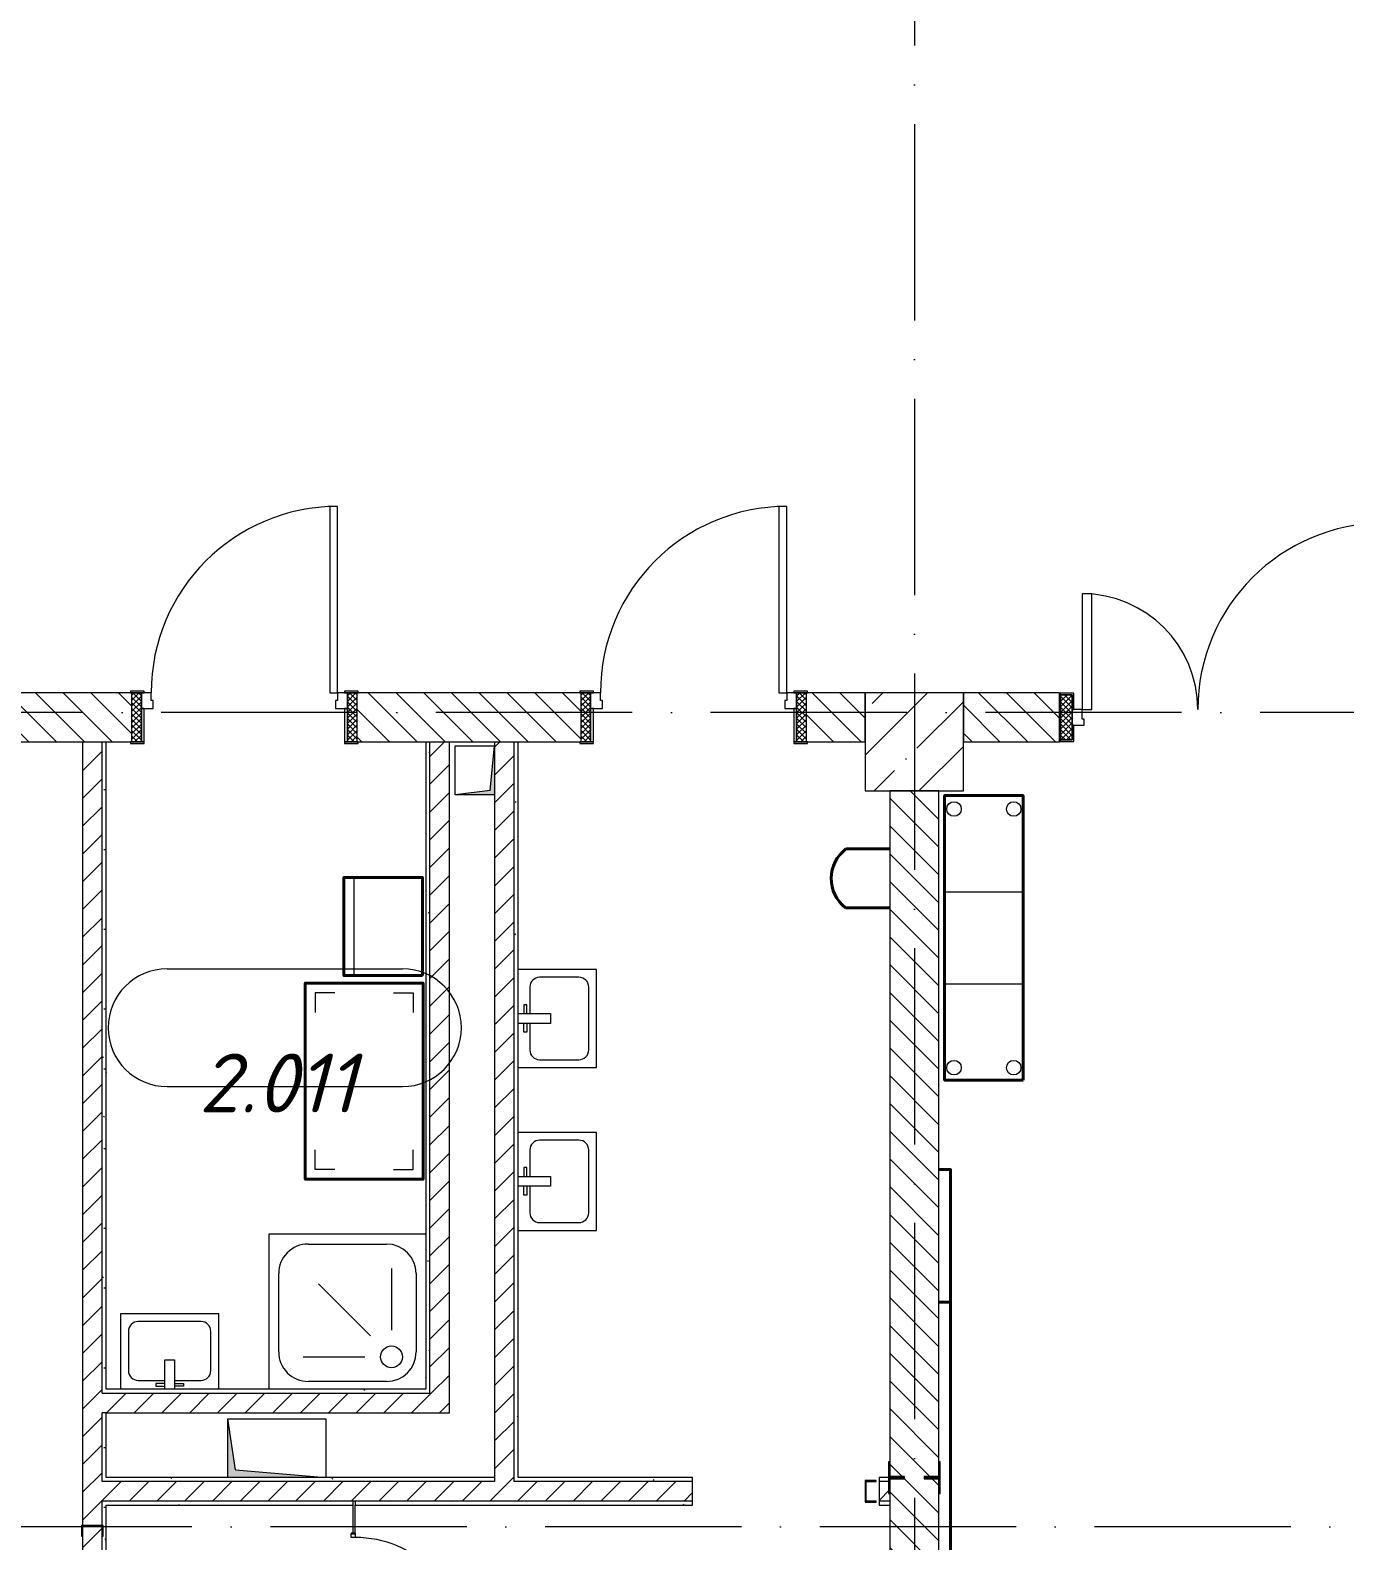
# Model space of a CAD drawing. Header units: millimetres. Extents: x -6467 to 105918, y -7090 to 92481.
# Drawn here: x 13443 to 20144, y 58859 to 66558 of the extents above; entities that cross this region are included whole.
import ezdxf

# ---------------------------------------------------------------- set-up
doc = ezdxf.new("R2010")
doc.units = ezdxf.units.MM
doc.linetypes.add('50_200_ШТРИХ_1Т_ш5_п1_п1_', pattern=[1400, 1000, -200, 0, -200])
for name, color, linetype, lineweight, true_color in [('A-AREA-IDEN-1', 7, 'Continuous', 9, 0xaaaaaa), ('A-DOOR-1', 7, 'Continuous', 5, 0xaaaaaa), ('A-DOOR-FRAM-1', 7, 'Continuous', 9, 0xaaaaaa), ('A-DOOR-OPNG-1', 7, 'Continuous', 30, 0xaaaaaa), ('A-GENM-1', 7, 'Continuous', 9, 0xaaaaaa), ('A-GENM-2', 7, 'Continuous', 20, 0xaaaaaa), ('A-WALL-2', 7, 'Continuous', 5, 0xaaaaaa), ('A-WALL-FNSH-2', 7, 'Continuous', 5, 0xaaaaaa), ('I-WALL-1', 7, 'Continuous', 5, 0x787878), ('M-EQPM-1', 7, 'Continuous', 9, 0xaaaaaa), ('M-EQPM-2', 7, 'Continuous', 9, 0xe2e2e2), ('P-SANR-FIXT-1', 7, 'Continuous', 9, 0xaaaaaa), ('мебель 2 этаж-1', 7, 'Continuous', 40, 0xaaaaaa), ('Оси-3', 7, '50_200_ШТРИХ_1Т_ш5_п1_п1_', 9, 0xaaaaaa), ('ТХ_функционал-2', 7, 'Continuous', 40, 0xaaaaaa), ('ТХ_функционал-4', 7, 'Continuous', 20, 0xaaaaaa)]:
    doc.layers.add(name, color=color, linetype=linetype, lineweight=lineweight, true_color=true_color)
for name, color, linetype, lineweight in [('A-DOOR', 7, 'Continuous', 9), ('A-DOOR-2', 7, 'Continuous', 5), ('A-DOOR-FRAM', 7, 'Continuous', 9), ('A-DOOR-FRAM-2', 7, 'Continuous', 5), ('A-WALL', 7, 'Continuous', 5), ('A-WALL-FNSH-1', 7, 'Continuous', 5), ('I-WALL', 7, 'Continuous', 5), ('S-COLS', 7, 'Continuous', 9), ('S-COLS-1', 7, 'Continuous', 5)]:
    doc.layers.add(name, color=color, linetype=linetype, lineweight=lineweight)
doc.styles.add('ISOCPEUR_I', font='isocpeui.ttf', dxfattribs={"height": 300})
pattern_1 = [(135, (0, 0), (-70.71068, -70.71068), [])]
pattern_2 = [(135, (1751.41, 189.685), (-14.14214, -14.14214), []), (225, (1751.41, 189.685), (14.14214, -14.14214), [])]
pattern_3 = [(45, (-371.384, 189.685), (-14.1421, 14.1421), []), (135, (-371.384, 189.685), (-14.1421, -14.1421), [])]
pattern_4 = [(45, (0, 0), (-70.71068, 70.71068), [])]
pattern_5 = [(0, (0, 0), (406.4, 101.6), [6.706, -298.094, 6.706, -298.094, -1625.6]), (0, (0, 0), (406.4, 101.6), [-609.6, 6.706, -602.894, 6.706, -298.094, -711.2]), (0, (0, 0), (406.4, 101.6), [-1524, 6.706, -196.494, 6.706, -501.294]), (120, (152.4, 50.8), (-291.18818, 301.15272), [6.706, -298.094, 6.706, -298.094, -1625.6]), (120, (152.4, 50.8), (-291.18818, 301.15272), [-609.6, 6.706, -602.894, 6.706, -298.094, -711.2]), (120, (152.4, 50.8), (-291.18818, 301.15272), [-1524, 6.706, -196.494, 6.706, -501.294]), (240, (203.2, 254), (-115.21182, -402.75272), [6.706, -298.094, 6.706, -298.094, -1625.6]), (240, (203.2, 254), (-115.21182, -402.75272), [-609.6, 6.706, -602.894, 6.706, -298.094, -711.2]), (240, (203.2, 254), (-115.21182, -402.75272), [-1524, 6.706, -196.494, 6.706, -501.294])]

# ---------------------------------------------------------------- blocks, each defined once
blk = doc.blocks.new('110_Дверь_СКБ_2Ст_Наружная1 - СОШ_Д-07_1760_1440_х2400мм_Все учебные помещения_ читальные залы-25548390-АИ_План этажа Радиаторы_2')
at = {"layer": 'A-DOOR-2'}
h = blk.add_hatch(dxfattribs=at)
h.set_pattern_fill('FP_120', color=256, style=0, pattern_type=2)
h.set_pattern_definition([(135, (1456.41, 189.685), (-14.14214, -14.14214), []), (225, (1456.41, 189.685), (14.14214, -14.14214), [])])
h.paths.add_polyline_path([(899.5, -115), (899.5, 115), (839.5, 115), (839.5, -115)])
at = {"layer": 'A-DOOR-FRAM-2'}
h = blk.add_hatch(dxfattribs=at)
h.set_pattern_fill('FP_121', color=256, style=0, pattern_type=2)
h.set_pattern_definition([(45, (-666.384, 189.685), (-14.1421, 14.1421), []), (135, (-666.384, 189.685), (-14.1421, -14.1421), [])])
h.paths.add_polyline_path([(-800.5, -115), (-800.5, 115), (-860.5, 115), (-860.5, -115)])
at = {"layer": 'A-DOOR'}
for p, q in [((789.5, 990), (739.5, 990)), ((739.5, 990), (739.5, 40)), ((789.5, 40), (789.5, 990)), ((-750.5, 630), (-750.5, 40)), ((-700.5, 630), (-750.5, 630)), ((-700.5, 40), (-700.5, 630)), ((-750.5, 40), (-700.5, 40)), ((739.5, 40), (789.5, 40))]:
    blk.add_line(p, q, dxfattribs=at)
at = {"layer": 'A-DOOR-2'}
for p, q in [((-792.5, 123), (-862.5, 123)), ((-862.5, 123), (-862.5, 115)), ((-862.5, 115), (-800.5, 115)), ((-800.5, 115), (-800.5, 40)), ((-792.5, 40), (-792.5, 123)), ((901.5, 123), (831.5, 123)), ((831.5, 123), (831.5, 40)), ((839.5, 40), (839.5, 115)), ((839.5, 115), (901.5, 115)), ((901.5, 115), (901.5, 123)), ((-800.5, 40), (-792.5, 40)), ((831.5, 40), (839.5, 40)), ((-792.5, -40), (-800.5, -40)), ((-800.5, -40), (-800.5, -115)), ((-792.5, -123), (-792.5, -40)), ((839.5, -40), (831.5, -40)), ((831.5, -40), (831.5, -123)), ((839.5, -115), (839.5, -40)), ((-862.5, -115), (-862.5, -123)), ((-800.5, -115), (-862.5, -115)), ((-862.5, -123), (-792.5, -123)), ((831.5, -123), (901.5, -123)), ((901.5, -115), (839.5, -115)), ((901.5, -123), (901.5, -115))]:
    blk.add_line(p, q, dxfattribs=at)
for centre, radius, start, end in [((789.5, 40), 950, 90, 180), ((-750.5, 40), 590, 0, 90)]:
    blk.add_arc(centre, radius, start, end, dxfattribs=at)
at = {"layer": 'A-DOOR-FRAM'}
for p, q in [((-800.5, 115), (-860.5, 115)), ((-860.5, 115), (-860.5, -115)), ((-800.5, -115), (-800.5, 115)), ((899.5, 115), (839.5, 115)), ((839.5, 115), (839.5, -115)), ((899.5, -115), (899.5, 115)), ((-750.5, 40), (-800.5, 40)), ((-800.5, 40), (-800.5, -40)), ((-750.5, -10), (-750.5, 40)), ((789.5, 40), (789.5, -10)), ((839.5, 40), (789.5, 40)), ((839.5, -40), (839.5, 40)), ((-800.5, -40), (-740.5, -40)), ((-740.5, -10), (-750.5, -10)), ((-740.5, -40), (-740.5, -10)), ((789.5, -10), (779.5, -10)), ((779.5, -10), (779.5, -40)), ((779.5, -40), (839.5, -40)), ((-860.5, -115), (-800.5, -115)), ((839.5, -115), (899.5, -115))]:
    blk.add_line(p, q, dxfattribs=at)
blk = doc.blocks.new('110_Дверь_СКБ_1Ст_Внутренняя - СОШ_Д-04_Дв_1150_900_x2100h_туалет для мальчиков_ туалет для девочек_EI30-25539806-АИ_План этажа Радиаторы_2')
at = {"layer": 'A-DOOR-2'}
h = blk.add_hatch(dxfattribs=at)
h.set_pattern_fill('FP_50', color=256, style=0, pattern_type=2)
h.set_pattern_definition(pattern_2)
h.paths.add_polyline_path([(587.5, -125), (587.5, 125), (537.5, 125), (537.5, -125)])
at = {"layer": 'A-DOOR-FRAM-2'}
h = blk.add_hatch(dxfattribs=at)
h.set_pattern_fill('FP_51', color=256, style=0, pattern_type=2)
h.set_pattern_definition(pattern_3)
h.paths.add_polyline_path([(-512.5, -125), (-512.5, 125), (-562.5, 125), (-562.5, -125)])
at = {"layer": 'A-DOOR'}
for p, q in [((487.5, 1075), (447.5, 1075)), ((447.5, 1075), (447.5, 125)), ((487.5, 125), (487.5, 1075)), ((447.5, 125), (487.5, 125))]:
    blk.add_line(p, q, dxfattribs=at)
at = {"layer": 'A-DOOR-2'}
blk.add_arc((487.5, 125), 950, 90, 180, dxfattribs=at)
at = {"layer": 'A-DOOR-FRAM'}
for p, q in [((-497.5, 133), (-567.5, 133)), ((-567.5, 133), (-567.5, 125)), ((-567.5, 125), (-497.5, 125)), ((-512.5, 125), (-562.5, 125)), ((-562.5, 125), (-562.5, -125)), ((-462.5, 125), (-512.5, 125)), ((-512.5, 125), (-512.5, 45)), ((-512.5, -125), (-512.5, 125)), ((-497.5, 125), (-512.5, 125)), ((-512.5, 125), (-512.5, 124)), ((-512.5, 124), (-497.5, 124)), ((-497.5, 125), (-497.5, 133)), ((-497.5, 124), (-497.5, 125)), ((-462.5, 85), (-462.5, 125)), ((-452.5, 85), (-462.5, 85)), ((-452.5, 45), (-452.5, 85)), ((487.5, 85), (477.5, 85)), ((477.5, 85), (477.5, 45)), ((487.5, 125), (487.5, 85)), ((537.5, 125), (487.5, 125)), ((592.5, 133), (522.5, 133)), ((522.5, 133), (522.5, 125)), ((537.5, 125), (522.5, 125)), ((522.5, 125), (522.5, 124)), ((522.5, 125), (592.5, 125)), ((522.5, 124), (537.5, 124)), ((537.5, 45), (537.5, 125)), ((587.5, 125), (537.5, 125)), ((537.5, 125), (537.5, -125)), ((537.5, 124), (537.5, 125)), ((587.5, -125), (587.5, 125)), ((592.5, 125), (592.5, 133)), ((-512.5, 45), (-452.5, 45)), ((-497.5, 45), (-512.5, 45)), ((-512.5, 45), (-512.5, -125)), ((-497.5, -125), (-497.5, 45)), ((477.5, 45), (537.5, 45)), ((537.5, 45), (522.5, 45)), ((522.5, 45), (522.5, -125)), ((537.5, -125), (537.5, 45)), ((-497.5, -125), (-567.5, -125)), ((-567.5, -125), (-567.5, -133)), ((-567.5, -133), (-497.5, -133)), ((-562.5, -125), (-512.5, -125)), ((-512.5, -125), (-497.5, -125)), ((-497.5, -133), (-497.5, -125)), ((522.5, -125), (537.5, -125)), ((592.5, -125), (522.5, -125)), ((522.5, -125), (522.5, -133)), ((522.5, -133), (592.5, -133)), ((537.5, -125), (587.5, -125)), ((592.5, -133), (592.5, -125))]:
    blk.add_line(p, q, dxfattribs=at)
blk = doc.blocks.new('110_Дверь_СКБ_1Ст_Внутренняя - СОШ_Д-04_Дв_1150_900_x2100h_туалет для мальчиков_ туалет для девочек-25540137-АИ_План этажа Радиаторы_2')
at = {"layer": 'A-DOOR-2'}
h = blk.add_hatch(dxfattribs=at)
h.set_pattern_fill('FP_50', color=256, style=0, pattern_type=2)
h.set_pattern_definition(pattern_2)
h.paths.add_polyline_path([(587.5, -125), (587.5, 125), (537.5, 125), (537.5, -125)])
at = {"layer": 'A-DOOR-FRAM-2'}
h = blk.add_hatch(dxfattribs=at)
h.set_pattern_fill('FP_51', color=256, style=0, pattern_type=2)
h.set_pattern_definition(pattern_3)
h.paths.add_polyline_path([(-512.5, -125), (-512.5, 125), (-562.5, 125), (-562.5, -125)])
at = {"layer": 'A-DOOR'}
for p, q in [((487.5, 1075), (447.5, 1075)), ((447.5, 1075), (447.5, 125)), ((487.5, 125), (487.5, 1075)), ((447.5, 125), (487.5, 125))]:
    blk.add_line(p, q, dxfattribs=at)
at = {"layer": 'A-DOOR-2'}
blk.add_arc((487.5, 125), 950, 90, 180, dxfattribs=at)
at = {"layer": 'A-DOOR-FRAM'}
for p, q in [((-497.5, 133), (-567.5, 133)), ((-567.5, 133), (-567.5, 125)), ((-567.5, 125), (-497.5, 125)), ((-512.5, 125), (-562.5, 125)), ((-562.5, 125), (-562.5, -125)), ((-462.5, 125), (-512.5, 125)), ((-512.5, 125), (-512.5, 45)), ((-512.5, -125), (-512.5, 125)), ((-497.5, 125), (-512.5, 125)), ((-512.5, 125), (-512.5, 124)), ((-512.5, 124), (-497.5, 124)), ((-497.5, 125), (-497.5, 133)), ((-497.5, 124), (-497.5, 125)), ((-462.5, 85), (-462.5, 125)), ((-452.5, 85), (-462.5, 85)), ((-452.5, 45), (-452.5, 85)), ((487.5, 85), (477.5, 85)), ((477.5, 85), (477.5, 45)), ((487.5, 125), (487.5, 85)), ((537.5, 125), (487.5, 125)), ((592.5, 133), (522.5, 133)), ((522.5, 133), (522.5, 125)), ((537.5, 125), (522.5, 125)), ((522.5, 125), (522.5, 124)), ((522.5, 125), (592.5, 125)), ((522.5, 124), (537.5, 124)), ((537.5, 45), (537.5, 125)), ((587.5, 125), (537.5, 125)), ((537.5, 125), (537.5, -125)), ((537.5, 124), (537.5, 125)), ((587.5, -125), (587.5, 125)), ((592.5, 125), (592.5, 133)), ((-512.5, 45), (-452.5, 45)), ((-497.5, 45), (-512.5, 45)), ((-512.5, 45), (-512.5, -125)), ((-497.5, -125), (-497.5, 45)), ((477.5, 45), (537.5, 45)), ((537.5, 45), (522.5, 45)), ((522.5, 45), (522.5, -125)), ((537.5, -125), (537.5, 45)), ((-497.5, -125), (-567.5, -125)), ((-567.5, -125), (-567.5, -133)), ((-567.5, -133), (-497.5, -133)), ((-562.5, -125), (-512.5, -125)), ((-512.5, -125), (-497.5, -125)), ((-497.5, -133), (-497.5, -125)), ((522.5, -125), (537.5, -125)), ((592.5, -125), (522.5, -125)), ((522.5, -125), (522.5, -133)), ((522.5, -133), (592.5, -133)), ((537.5, -125), (587.5, -125)), ((592.5, -133), (592.5, -125))]:
    blk.add_line(p, q, dxfattribs=at)
blk = doc.blocks.new('SND_2D_Раковина1 - 400х300-18442872-АИ_План этажа Радиаторы_2')
at = {"layer": 'P-SANR-FIXT-1'}
for p, q in [((-250, 220), (-250, -180)), ((250, 220), (-250, 220)), ((160, 180), (-160, 180)), ((250, -180), (250, 220)), ((-210, 130), (-210, -70)), ((210, -70), (210, 130)), ((-25, -180), (-25, -15)), ((-25, -15), (25, -15)), ((25, -15), (25, -180)), ((-160, -120), (-25, -120)), ((-70, -135), (-70, -150)), ((-25, -135), (-70, -135)), ((-70, -150), (-25, -150)), ((25, -120), (160, -120)), ((25, -135), (70, -135)), ((70, -150), (25, -150)), ((70, -135), (70, -150))]:
    blk.add_line(p, q, dxfattribs=at)
for centre, start, end in [((-160, 130), 90, 180), ((160, 130), 360, 90), ((-160, -70), 180, 270), ((160, -70), 270, 360)]:
    blk.add_arc(centre, 50, start, end, dxfattribs=at)
blk = doc.blocks.new('SND_2D_Душ - Прямоугольный 800x800-V214-АИ_План этажа Радиаторы_2')
at = {"layer": 'P-SANR-FIXT-1'}
for p, q in [((200, -50), (600, -50)), ((800, -350), (800, -9.6)), ((50, -600), (50, -200)), ((625, -175), (310.9, -175)), ((750, -200), (750, -350)), ((546.9, -546.9), (282.8, -282.8)), ((175, -625), (175, -310.9)), ((750, -350), (750, -600)), ((800, -800), (800, -350)), ((350, -750), (200, -750)), ((600, -750), (350, -750)), ((0, -800), (350, -800)), ((350, -800), (800, -800))]:
    blk.add_line(p, q, dxfattribs=at)
blk.add_circle((175, -175), 55.8, dxfattribs=at)
for centre, start, end in [((200, -200), 90, 180), ((600, -200), 360, 90), ((200, -600), 180, 270), ((600, -600), 270, 0)]:
    blk.add_arc(centre, 150, start, end, dxfattribs=at)
blk = doc.blocks.new('SND_2D_Раковина1 - 400х300-V215-АИ_План этажа Радиаторы_2')
at = {"layer": 'P-SANR-FIXT-1'}
for p, q in [((-250, 220), (-250, -165.5)), ((250, 220), (-250, 220)), ((160, 180), (-160, 180)), ((250, -165.5), (250, 220)), ((-210, 130), (-210, -70)), ((210, -70), (210, 130)), ((-25, -165.5), (-25, -15)), ((-25, -15), (25, -15)), ((25, -15), (25, -165.5)), ((-160, -120), (-25, -120)), ((-70, -135), (-70, -150)), ((-25, -135), (-70, -135)), ((-70, -150), (-25, -150)), ((25, -120), (160, -120)), ((25, -135), (70, -135)), ((70, -150), (25, -150)), ((70, -135), (70, -150))]:
    blk.add_line(p, q, dxfattribs=at)
for centre, start, end in [((-160, 130), 90, 180), ((160, 130), 360, 90), ((-160, -70), 180, 270), ((160, -70), 270, 360)]:
    blk.add_arc(centre, 50, start, end, dxfattribs=at)
blk = doc.blocks.new('DOR_ДУ_распашная__1Ст_Прямоугольная2 - Вн_Д-9_ДДГ 600х1850h_С_у-29177940-АИ_План этажа Радиаторы_2')
at = {"layer": 'A-DOOR-1'}
for p, q in [((-280, -6), (-265.9, 8.1)), ((-265.9, 8.1), (130.1, -387.8)), ((116, -402), (-280, -6)), ((130.1, -387.8), (116, -402))]:
    blk.add_line(p, q, dxfattribs=at)
blk.add_arc((-280, -6), 560, 315, 0, dxfattribs=at)
at = {"layer": 'A-DOOR-FRAM-1'}
for p, q in [((-300, 14), (-280, 14)), ((-280, 14), (-280, -6)), ((280, 14), (300, 14)), ((280, -6), (280, 14)), ((-280, -6), (-300, -6)), ((300, -6), (280, -6))]:
    blk.add_line(p, q, dxfattribs=at)
at = {"layer": 'A-DOOR-OPNG-1'}
for p, q in [((-300, -6), (-300, 14)), ((300, 14), (300, -6))]:
    blk.add_line(p, q, dxfattribs=at)
blk = doc.blocks.new('Канал вертикальный прямоугольный - Шахта - значок проема-24087344-АИ_План этажа Радиаторы_2')
at = {"layer": 'M-EQPM-2'}
blk.add_hatch(color=256, dxfattribs=at).paths.add_polyline_path([(-150, -250), (-110, 210), (150, 250), (-150, 250), (-150, 244.5)])
at = {"layer": 'M-EQPM-1'}
for p, q in [((-150, -250), (-150, 250)), ((-150, 250), (150, 250)), ((-110, 210), (150, 250)), ((150, 250), (150, -250)), ((-110, 210), (-150, -250)), ((150, -250), (-150, -250))]:
    blk.add_line(p, q, dxfattribs=at)
blk = doc.blocks.new('Канал вертикальный прямоугольный - Шахта - значок проема-24087366-АИ_План этажа Радиаторы_2')
at = {"layer": 'M-EQPM-2'}
blk.add_hatch(color=256, dxfattribs=at).paths.add_polyline_path([(-100, 125), (-100, -125), (-77.5, 102.5), (100, 125)])
at = {"layer": 'M-EQPM-1'}
for p, q in [((-100, -125), (-100, 125)), ((-100, 125), (100, 125)), ((-77.5, 102.5), (-100, -125)), ((-77.5, 102.5), (100, 125)), ((100, 125), (100, -125)), ((100, -125), (-100, -125))]:
    blk.add_line(p, q, dxfattribs=at)
blk = doc.blocks.new('АР_Перемычка1 - АР_Перемычка-25548363-АИ_План этажа Радиаторы_2')
at = {"layer": 'A-GENM-1'}
blk.add_line((-350, -125), (-342, -125), dxfattribs=at)
blk = doc.blocks.new('АР_Перемычка1 - АР_Перемычка-25538977-АИ_План этажа Радиаторы_2')
at = {"layer": 'A-GENM-1'}
blk.add_line((-250, -125), (-243, -125), dxfattribs=at)
blk = doc.blocks.new('Фахверк 100_27 - Фахверк 100_1-25928460-АИ_План этажа Радиаторы_2')
at = {"layer": 'A-GENM-2'}
for p, q in [((2285, 81466), (2175, 81466)), ((2175, 81466), (2175, 81411)), ((2180, 81461), (2280, 81461)), ((2180, 81411), (2180, 81461)), ((2280, 81461), (2280, 81411)), ((2285, 81411), (2285, 81466)), ((2175, 81411), (2180, 81411)), ((2280, 81411), (2285, 81411))]:
    blk.add_line(p, q, dxfattribs=at)
blk = doc.blocks.new('Фахверк _газобетон торцы_877 - Фахверк _газобетон торцы_-26106065-АИ_План этажа Радиаторы_2')
at = {"layer": 'A-GENM-2'}
for p, q in [((41046, 11134.7), (40965, 11134.7)), ((40965, 11134.7), (40965, 11128.7)), ((40965, 11128.7), (41040, 11128.7)), ((41040, 11128.7), (41040, 11053.7)), ((41046, 11053.7), (41046, 11134.7)), ((41040, 11053.7), (41046, 11053.7)), ((41040, 10953.7), (41040, 10878.7)), ((41046, 10953.7), (41040, 10953.7)), ((41046, 10872.7), (41046, 10953.7)), ((41040, 10878.7), (40965, 10878.7)), ((40965, 10878.7), (40965, 10872.7)), ((40965, 10872.7), (41046, 10872.7))]:
    blk.add_line(p, q, dxfattribs=at)
blk = doc.blocks.new('Фахверк _газобетон торцы_878 - Фахверк _газобетон торцы_-26106085-АИ_План этажа Радиаторы_2')
at = {"layer": 'A-GENM-2'}
for p, q in [((41046, 105920.3), (40965, 105920.3)), ((40965, 105920.3), (40965, 105914.3)), ((40965, 105914.3), (41040, 105914.3)), ((41040, 105914.3), (41040, 105839.3)), ((41046, 105839.3), (41046, 105920.3)), ((41040, 105839.3), (41046, 105839.3)), ((41046, 105739.3), (41040, 105739.3)), ((41040, 105739.3), (41040, 105664.3)), ((41046, 105658.3), (41046, 105739.3)), ((41040, 105664.3), (40965, 105664.3)), ((40965, 105664.3), (40965, 105658.3)), ((40965, 105658.3), (41046, 105658.3))]:
    blk.add_line(p, q, dxfattribs=at)
blk = doc.blocks.new('Фахверк 100_33 - Фахверк 100_1-26106204-АИ_План этажа Радиаторы_2')
at = {"layer": 'A-GENM-2'}
for p, q in [((2285, 81466), (2175, 81466)), ((2175, 81466), (2175, 81411)), ((2180, 81461), (2280, 81461)), ((2180, 81411), (2180, 81461)), ((2280, 81461), (2280, 81411)), ((2285, 81411), (2285, 81466)), ((2175, 81411), (2180, 81411)), ((2280, 81411), (2285, 81411))]:
    blk.add_line(p, q, dxfattribs=at)
blk = doc.blocks.new('мебель 2 этаж-28800768-АИ_План этажа Радиаторы_2')
at = {"layer": 'ТХ_функционал-2'}
for p, q in [((19864.9, 64100.6), (20088.5, 64100.6)), ((20088.5, 63800.6), (19862.1, 63800.6)), ((20338.5, 61790.8), (20398.5, 61790.8))]:
    blk.add_line(p, q, dxfattribs=at)
at = {"layer": 'ТХ_функционал-2', "flags": 128}
for points in [[(20767.9, 62922.5), (20767.9, 64372.5), (20367.9, 64372.5), (20367.9, 62922.5)], [(17706.1, 63454.8), (17706.1, 63954.8), (17306.1, 63954.8), (17306.1, 63454.8)], [(17709, 63416.9), (17109, 63416.9), (17109, 62416.9), (17709, 62416.9)], [(17109, 63416.9), (17109, 62416.9), (17709, 62416.9), (17709, 63416.9)], [(20338.5, 61790.8), (20398.5, 61790.8)]]:
    blk.add_lwpolyline(points, close=True, dxfattribs=at)
blk.add_lwpolyline([(20338.5, 58415.8), (20398.5, 58415.8), (20398.5, 59090.8), (20398.5, 61790.8), (20398.5, 62465.8), (20338.5, 62465.8)], dxfattribs=at)
at = {"layer": 'ТХ_функционал-2'}
blk.add_arc((19979.4, 63949.5), 189.6, 127.15172, 231.75467, dxfattribs=at)
at = {"layer": 'ТХ_функционал-4'}
for p, q in [((17356.1, 63954.8), (17356.1, 63454.8)), ((20367.9, 63881.5), (20767.9, 63881.5)), ((20367.9, 63412.5), (20767.9, 63412.5))]:
    blk.add_line(p, q, dxfattribs=at)
at = {"layer": 'ТХ_функционал-4', "flags": 128}
for points in [[(17259, 63366.9), (17159, 63366.9), (17159, 63266.9)], [(17559, 63366.9), (17659, 63366.9), (17659, 63266.9)], [(17259, 62466.9), (17159, 62466.9), (17159, 62566.9)], [(17559, 62466.9), (17659, 62466.9), (17659, 62566.9)]]:
    blk.add_lwpolyline(points, dxfattribs=at)
at = {"layer": 'ТХ_функционал-4'}
for centre in [(20415.7, 64303.8), (20720.1, 64303.8), (20415.7, 62985.5), (20720.1, 62985.5)]:
    blk.add_circle(centre, 37, dxfattribs=at)
blk = doc.blocks.new('AAR_СКБ_Марка_помещения_1_5 ммп - Номер-27962133-АИ_План этажа Радиаторы_2')
at = {"layer": 'A-AREA-IDEN-1'}
for p, q in [((-2.987, 3), (3.013, 3)), ((-2.987, 0), (3.013, 0))]:
    blk.add_line(p, q, dxfattribs=at)
for centre, start, end in [((-2.987, 1.5), 90, 270), ((3.013, 1.5), 270, 90)]:
    blk.add_arc(centre, 1.5, start, end, dxfattribs=at)

msp = doc.modelspace()

# ---------------------------------------------------------------- hatches: boundary and pattern name
at = {"layer": 'I-WALL'}
h = msp.add_hatch(dxfattribs=at)
h.set_pattern_fill('FP_2', color=256, style=0, pattern_type=2)
h.set_pattern_definition(pattern_1)
h.paths.add_polyline_path([(20457, 62931), (20700, 62931), (20700, 63181), (20457, 63179), (20455, 62931)])
h.paths.add_polyline_path([(18690, 62931), (18690, 63181), (18200, 63181), (18200, 62931)])
h.paths.add_polyline_path([(17400, 62931), (17700, 62931), (17700, 63181), (17400, 63181)])
h.paths.add_polyline_path([(15110, 62931), (16250, 62931), (16250, 63181), (15110, 63181)])
h.paths.add_polyline_path([(13830, 62931), (13960, 62931), (13960, 63181), (13300, 63181), (13300, 62931), (13810, 62931)])
h = msp.add_hatch(dxfattribs=at)
h.set_pattern_fill('FP_4', color=256, style=0, pattern_type=2)
h.set_pattern_definition(pattern_4)
h.paths.add_polyline_path([(13810, 55431), (13810, 62931), (13710, 62931), (13710, 55431)])
h = msp.add_hatch(dxfattribs=at)
h.set_pattern_fill('FP_4', color=256, style=0, pattern_type=2)
h.set_pattern_definition(pattern_4)
h.paths.add_polyline_path([(15480, 59611), (15580, 59611), (15580, 62931), (15480, 62931), (15480, 59631)])
h = msp.add_hatch(dxfattribs=at)
h.set_pattern_fill('FP_4', color=256, style=0, pattern_type=2)
h.set_pattern_definition(pattern_4)
h.paths.add_polyline_path([(15910, 59161), (15910, 62931), (15810, 62931), (15810, 59161), (15870, 59161)])
h = msp.add_hatch(dxfattribs=at)
h.set_pattern_fill('FP_2', color=256, style=0, pattern_type=2)
h.set_pattern_definition(pattern_1)
h.paths.add_polyline_path([(18075, 55681), (18075, 62681), (17825, 62681), (17825, 55681)])
h = msp.add_hatch(dxfattribs=at)
h.set_pattern_fill('FP_4', color=256, style=0, pattern_type=2)
h.set_pattern_definition(pattern_4)
h.paths.add_polyline_path([(13830, 59511), (15580, 59511), (15580, 59611), (13810, 59611), (13810, 59511)])
h = msp.add_hatch(dxfattribs=at)
h.set_pattern_fill('FP_4', color=256, style=0, pattern_type=2)
h.set_pattern_definition(pattern_4)
h.paths.add_polyline_path([(13810, 59061), (15870, 59061), (15870, 59161), (13810, 59161)])
h = msp.add_hatch(dxfattribs=at)
h.set_pattern_fill('FP_4', color=256, style=0, pattern_type=2)
h.set_pattern_definition(pattern_4)
h.paths.add_polyline_path([(15870, 59061), (16820, 59061), (16820, 59161), (15870, 59161)])
h.paths.add_polyline_path([(17825, 59061), (17825, 59161), (17770, 59161), (17770, 59061)])
at = {"layer": 'I-WALL-1'}
h = msp.add_hatch(dxfattribs=at)
h.set_pattern_fill('FP_3', color=256, style=0, pattern_type=2)
h.set_pattern_definition(pattern_5)
h.paths.add_polyline_path([(13830, 55431), (13830, 57081), (13810, 57081), (13810, 55431)])
h.paths.add_polyline_path([(13810, 57093), (13830, 57093), (13830, 58071), (13810, 58071), (13810, 57410.3)])
h.paths.add_polyline_path([(13830, 58083), (13830, 59061), (13810, 59061), (13810, 58083)])
h.paths.add_polyline_path([(13810, 59161), (13830, 59161), (13830, 59511), (13810, 59511)])
h.paths.add_polyline_path([(13810, 59611), (13830, 59611), (13830, 62931), (13810, 62931), (13810, 60226)])
h = msp.add_hatch(dxfattribs=at)
h.set_pattern_fill('FP_3', color=256, style=0, pattern_type=2)
h.set_pattern_definition(pattern_5)
h.paths.add_polyline_path([(15480, 59631), (15480, 62931), (15460, 62931), (15460, 59631)])
h = msp.add_hatch(dxfattribs=at)
h.set_pattern_fill('FP_3', color=256, style=0, pattern_type=2)
h.set_pattern_definition(pattern_5)
h.paths.add_polyline_path([(15930, 59181), (15930, 62931), (15910, 62931), (15910, 59181)])
h = msp.add_hatch(dxfattribs=at)
h.set_pattern_fill('FP_3', color=256, style=0, pattern_type=2)
h.set_pattern_definition(pattern_5)
h.paths.add_polyline_path([(14455.5, 59611), (15480, 59611), (15480, 59631), (13830, 59631), (13830, 59611)])
h = msp.add_hatch(dxfattribs=at)
h.set_pattern_fill('FP_3', color=256, style=0, pattern_type=2)
h.set_pattern_definition(pattern_5)
h.paths.add_polyline_path([(13830, 59161), (15810, 59161), (15810, 59181), (13830, 59181)])
h = msp.add_hatch(dxfattribs=at)
h.set_pattern_fill('FP_3', color=256, style=0, pattern_type=2)
h.set_pattern_definition(pattern_5)
h.paths.add_polyline_path([(16116.5, 59161), (16820, 59161), (16820, 59181), (15910, 59181), (15910, 59161)])
h.paths.add_polyline_path([(17770, 59161), (17825, 59161), (17825, 59181), (17770, 59181)])
h = msp.add_hatch(dxfattribs=at)
h.set_pattern_fill('FP_3', color=256, style=0, pattern_type=2)
h.set_pattern_definition(pattern_5)
h.paths.add_polyline_path([(13830, 59041), (15088, 59041), (15088, 59061), (13830, 59061)])
h.paths.add_polyline_path([(15100, 59041), (15870, 59041), (15870, 59061), (15100, 59061)])
h = msp.add_hatch(dxfattribs=at)
h.set_pattern_fill('FP_3', color=256, style=0, pattern_type=2)
h.set_pattern_definition(pattern_5)
h.paths.add_polyline_path([(16116.5, 59041), (16820, 59041), (16820, 59061), (15870, 59061), (15870, 59041)])
h.paths.add_polyline_path([(17770, 59041), (17825, 59041), (17825, 59061), (17770, 59061)])
at = {"layer": 'S-COLS-1'}
h = msp.add_hatch(dxfattribs=at)
h.set_pattern_fill('FP_1', color=256, style=0, pattern_type=2)
h.set_pattern_definition([(45, (0, 0), (-228.0985, 228.0985), []), (45, (228.1, 0), (-228.0985, 228.0985), [403.225, -80.645, 6.706, -73.939])])
h.paths.add_polyline_path([(17777.5, 62681), (18200, 62681), (18200, 63181), (17700, 63181), (17700, 62681)])

# ---------------------------------------------------------------- linework, layer by layer
at = {"layer": 'A-WALL'}
for p, q in [((13955, 63181), (12865, 63181)), ((16245, 63181), (15115, 63181)), ((17700, 63181), (17405, 63181)), ((17700, 62931), (17700, 63181)), ((18690, 63181), (18200, 63181)), ((18200, 63181), (18200, 62931)), ((18690, 62931), (18690, 63181)), ((13300, 62931), (13955, 62931)), ((13810, 59611), (13810, 62931)), ((15115, 62931), (16245, 62931)), ((15480, 59611), (15480, 62931)), ((15910, 59161), (15910, 62931)), ((17405, 62931), (17700, 62931)), ((18200, 62931), (18690, 62931)), ((18075, 62681), (17825, 62681)), ((17825, 62681), (17825, 55681)), ((18075, 55681), (18075, 62681)), ((13810, 59611), (15480, 59611)), ((13810, 59161), (13810, 59511)), ((13830, 59511), (13810, 59511)), ((15810, 59161), (13810, 59161)), ((15810, 59181), (15810, 59161)), ((16820, 59161), (15910, 59161)), ((17825, 59161), (17770, 59161)), ((13810, 55431), (13810, 59061)), ((16820, 59061), (13810, 59061)), ((17825, 59061), (17770, 59061))]:
    msp.add_line(p, q, dxfattribs=at)
at = {"layer": 'A-WALL-2'}
for p, q in [((15088, 59061), (15088, 59041)), ((15100, 59061), (15100, 59041))]:
    msp.add_line(p, q, dxfattribs=at)
at = {"layer": 'A-WALL-FNSH-1'}
for p, q in [((13710, 62931), (13710, 55431)), ((13830, 59631), (13830, 62931)), ((15460, 62931), (15460, 59631)), ((15580, 59511), (15580, 62931)), ((15810, 62931), (15810, 62911)), ((15930, 59181), (15930, 62931)), ((15810, 62661), (15810, 59181)), ((15460, 59631), (13830, 59631)), ((13830, 59181), (13830, 59511)), ((13830, 59511), (15580, 59511)), ((14450, 59181), (13830, 59181)), ((15810, 59181), (14950, 59181)), ((16820, 59181), (15930, 59181)), ((16820, 59041), (16820, 59181)), ((17825, 59181), (17770, 59181)), ((17770, 59181), (17770, 59041)), ((13830, 58083), (13830, 59041)), ((13830, 59041), (15088, 59041)), ((15100, 59041), (16820, 59041)), ((17770, 59041), (17825, 59041))]:
    msp.add_line(p, q, dxfattribs=at)
at = {"layer": 'A-WALL-FNSH-2'}
for p, q in [((15088, 59041), (15088, 58896)), ((15100, 58896), (15100, 59041))]:
    msp.add_line(p, q, dxfattribs=at)
at = {"layer": 'S-COLS'}
for p, q in [((17700, 63181), (17700, 62931)), ((18200, 62931), (18200, 63181))]:
    msp.add_line(p, q, dxfattribs=at)
at = {"layer": 'S-COLS-1'}
for p, q in [((18200, 63181), (17700, 63181)), ((17700, 62931), (17700, 62681)), ((18200, 62681), (18200, 62931)), ((17700, 62681), (18200, 62681))]:
    msp.add_line(p, q, dxfattribs=at)
at = {"layer": 'Оси-3'}
for p, q in [((17950, 91281), (17950, 52458)), ((104718, 63081), (-5267.3, 63081)), ((74472.3, 58931), (-5267.3, 58931))]:
    msp.add_line(p, q, dxfattribs=at)

# ---------------------------------------------------------------- block references
at = {"layer": 'A-AREA-IDEN-1', "xscale": 199.9999999999999, "yscale": 199.9999999999999, "zscale": 199.9999999999999}
msp.add_blockref('AAR_СКБ_Марка_помещения_1_5 ммп - Номер-27962133-АИ_План этажа Радиаторы_2', (14738.4, 61173.8), dxfattribs=at)
at = {"layer": 'A-DOOR-1', "rotation": 90.00000000000007}
msp.add_blockref('DOR_ДУ_распашная__1Ст_Прямоугольная2 - Вн_Д-9_ДДГ 600х1850h_С_у-29177940-АИ_План этажа Радиаторы_2', (15094, 58596), dxfattribs=at)
at = {"layer": 'A-DOOR-2'}
for name, p in [('110_Дверь_СКБ_1Ст_Внутренняя - СОШ_Д-04_Дв_1150_900_x2100h_туалет для мальчиков_ туалет для девочек_EI30-25539806-АИ_План этажа Радиаторы_2', (14522.5, 63056)), ('110_Дверь_СКБ_1Ст_Внутренняя - СОШ_Д-04_Дв_1150_900_x2100h_туалет для мальчиков_ туалет для девочек-25540137-АИ_План этажа Радиаторы_2', (16812.5, 63056)), ('110_Дверь_СКБ_2Ст_Наружная1 - СОШ_Д-07_1760_1440_х2400мм_Все учебные помещения_ читальные залы-25548390-АИ_План этажа Радиаторы_2', (19555.5, 63056))]:
    msp.add_blockref(name, p, dxfattribs=at)
at = {"layer": 'A-GENM-1'}
for name, p in [('АР_Перемычка1 - АР_Перемычка-25538977-АИ_План этажа Радиаторы_2', (13960, 63056)), ('АР_Перемычка1 - АР_Перемычка-25538977-АИ_План этажа Радиаторы_2', (16250, 63056)), ('АР_Перемычка1 - АР_Перемычка-25548363-АИ_План этажа Радиаторы_2', (18695, 63056)), ('Фахверк 100_33 - Фахверк 100_1-26106204-АИ_План этажа Радиаторы_2', (11530, -22528.4))]:
    msp.add_blockref(name, p, dxfattribs=at)
for name, p, rotation in [('Фахверк _газобетон торцы_878 - Фахверк _газобетон торцы_-26106085-АИ_План этажа Радиаторы_2', (-87839.3, 100227), 269.9999999999993), ('Фахверк 100_27 - Фахверк 100_1-25928460-АИ_План этажа Радиаторы_2', (99166, 56881), 90.00000000000203), ('Фахверк _газобетон торцы_877 - Фахверк _газобетон торцы_-26106065-АИ_План этажа Радиаторы_2', (28953.7, 18135), 90.00000000000074)]:
    msp.add_blockref(name, p, dxfattribs=dict(at, rotation=rotation))
at = {"layer": 'M-EQPM-1'}
for name, p, rotation in [('Канал вертикальный прямоугольный - Шахта - значок проема-24087366-АИ_План этажа Радиаторы_2', (15710, 62786), 180), ('Канал вертикальный прямоугольный - Шахта - значок проема-24087344-АИ_План этажа Радиаторы_2', (14700, 59331), 89.99999999999908)]:
    msp.add_blockref(name, p, dxfattribs=dict(at, rotation=rotation))
at = {"layer": 'P-SANR-FIXT-1'}
for name, p, rotation in [('SND_2D_Раковина1 - 400х300-18442872-АИ_План этажа Радиаторы_2', (16110, 61520.8), 270.0000000000002), ('SND_2D_Раковина1 - 400х300-18442872-АИ_План этажа Радиаторы_2', (16110, 60690.8), 270.0000000000002), ('SND_2D_Душ - Прямоугольный 800x800-V214-АИ_План этажа Радиаторы_2', (15460, 59621.4), 180)]:
    msp.add_blockref(name, p, dxfattribs=dict(at, rotation=rotation))
msp.add_blockref('SND_2D_Раковина1 - 400х300-V215-АИ_План этажа Радиаторы_2', (14154.1, 59796.5), dxfattribs=at)
at = {"layer": 'мебель 2 этаж-1'}
msp.add_blockref('мебель 2 этаж-28800768-АИ_План этажа Радиаторы_2', (-2263.5, -1715.2), dxfattribs=at)

# ---------------------------------------------------------------- texts
at = {"layer": 'A-AREA-IDEN-1', "insert": (14702.6, 61042.3), "char_height": 300, "width": 846, "attachment_point": 8, "line_spacing_factor": 1.139951, "style": 'ISOCPEUR_I'}
msp.add_mtext('\\pt2540.001,5079.999,7620,10160.001,12699.999,15240,17780.001,20319.999,22860,25400.001,27939.999,30480,33020.001,35559.999,38100,40640.001,43179.999,45720,48260.001,50799.999,53340,55880.001,58419.999,60960,63500.001,66039.999,68580,71120.001,73659.999,76200,78740.001,81279.999;2.011', dxfattribs=at)

doc.saveas('drawing.dxf')
